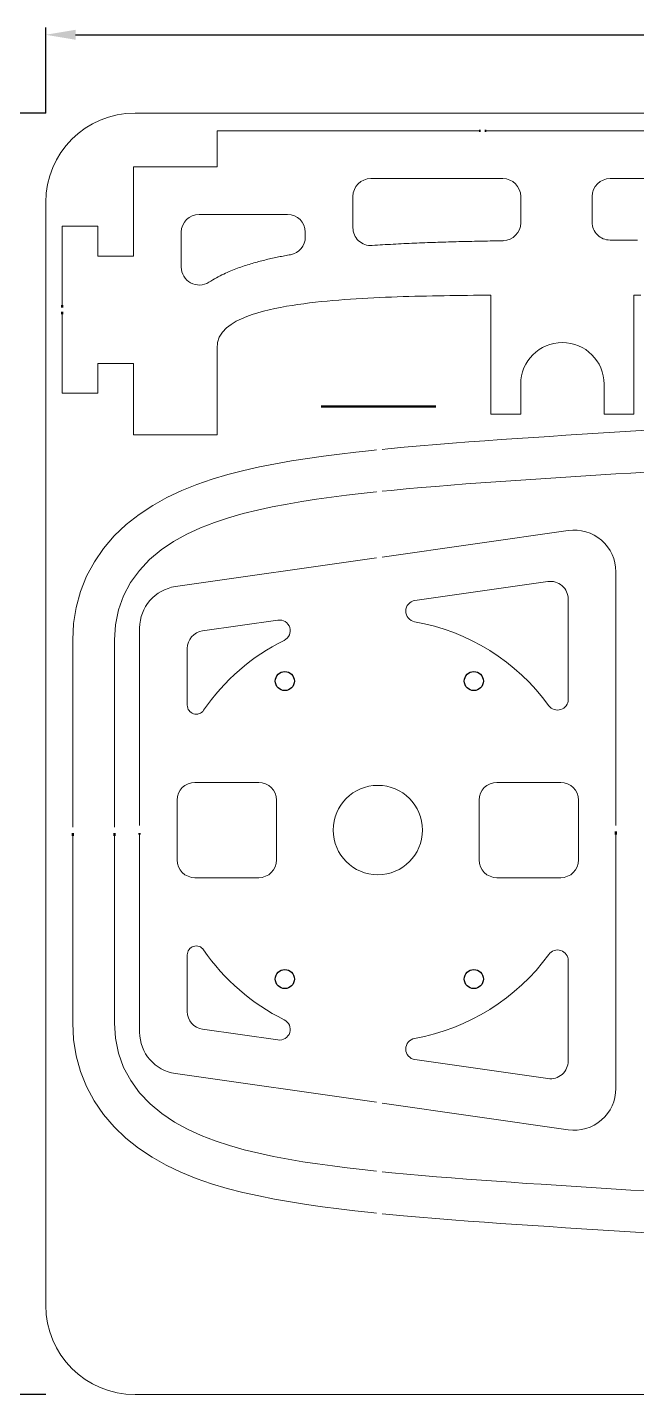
# Model space of a CAD drawing. Header units: millimetres. Extents: x 1599 to 2374, y 866 to 1112.
# Drawn here: x 1755.9 to 1858.3, y 878.7 to 1108.1 of the extents above; entities that cross this region are included whole.
import ezdxf

# ---------------------------------------------------------------- set-up
doc = ezdxf.new("R2010")
doc.units = ezdxf.units.MM
doc.layers.add('13', color=7, linetype='Continuous', true_color=0xffffff)
doc.layers.add('2', color=7, linetype='Continuous', true_color=0xffffff)
doc.layers.add('1粗实线', color=255, linetype='Continuous', lineweight=50)
doc.layers.add('6标注层', color=3, linetype='Continuous', lineweight=25)

msp = doc.modelspace()

# ---------------------------------------------------------------- linework, layer by layer
for centre in [(1799.172, 998.426), (1830.918, 998.426), (1799.172, 948.426), (1830.918, 948.426)]:
    msp.add_circle(centre, 1.6)
at = {"layer": '13', "lineweight": 18}
for p, q in [((1784.079, 981.426), (1794.783, 981.426)), ((1834.798, 981.426), (1845.502, 981.426)), ((1781.079, 968.426), (1781.079, 978.426)), ((1797.783, 978.426), (1797.783, 968.426)), ((1831.798, 968.426), (1831.798, 978.426)), ((1848.502, 978.426), (1848.502, 968.426)), ((1794.783, 965.426), (1784.079, 965.426)), ((1845.502, 965.426), (1834.798, 965.426))]:
    msp.add_line(p, q, dxfattribs=at)
for centre, start, end in [((1784.079, 978.426), 90, 180), ((1794.783, 978.426), 0, 90), ((1834.798, 978.426), 90, 180), ((1845.502, 978.426), 0, 90), ((1784.079, 968.426), 180, 270), ((1794.783, 968.426), 270, 0), ((1834.798, 968.426), 180, 270), ((1845.502, 968.426), 270, 0)]:
    msp.add_arc(centre, 3, start, end, dxfattribs=at)
at = {"layer": '1粗实线', "lineweight": 18}
for p, q in [((1774.019, 1093.737), (2194.019, 1093.737)), ((1787.785, 1090.737), (1831.785, 1090.737)), ((1787.785, 1084.737), (1787.785, 1090.737)), ((1832.985, 1090.737), (1875.785, 1090.737)), ((1773.785, 1084.737), (1787.785, 1084.737)), ((1773.785, 1069.737), (1773.785, 1084.737)), ((1835.785, 1082.737), (1813.611, 1082.737)), ((1864.785, 1082.737), (1853.785, 1082.737)), ((1759.019, 1078.737), (1759.019, 893.685)), ((1810.611, 1079.737), (1810.611, 1074.505)), ((1838.785, 1075.323), (1838.785, 1079.737)), ((1850.785, 1079.737), (1850.785, 1075.425)), ((1799.611, 1076.737), (1784.785, 1076.737)), ((1767.785, 1074.737), (1761.785, 1074.737)), ((1761.785, 1061.487), (1761.785, 1074.737)), ((1767.785, 1074.737), (1767.785, 1069.737)), ((1781.785, 1073.737), (1781.785, 1067.872)), ((1802.611, 1072.922), (1802.611, 1073.737)), ((1813.817, 1071.512), (1814.264, 1071.543)), ((1814.264, 1071.543), (1814.71, 1071.572)), ((1814.71, 1071.572), (1815.156, 1071.601)), ((1815.156, 1071.601), (1815.602, 1071.629)), ((1815.602, 1071.629), (1816.047, 1071.656)), ((1816.047, 1071.656), (1816.492, 1071.682)), ((1816.492, 1071.682), (1816.937, 1071.707)), ((1816.937, 1071.707), (1817.381, 1071.732)), ((1817.381, 1071.732), (1817.825, 1071.756)), ((1817.825, 1071.756), (1818.269, 1071.779)), ((1818.269, 1071.779), (1818.712, 1071.802)), ((1818.712, 1071.802), (1819.155, 1071.823)), ((1819.155, 1071.823), (1819.598, 1071.845)), ((1819.598, 1071.845), (1820.04, 1071.865)), ((1820.04, 1071.865), (1820.483, 1071.885)), ((1820.483, 1071.885), (1820.925, 1071.905)), ((1820.925, 1071.905), (1821.366, 1071.924)), ((1821.366, 1071.924), (1821.808, 1071.942)), ((1821.808, 1071.942), (1822.249, 1071.959)), ((1822.249, 1071.959), (1822.69, 1071.977)), ((1822.69, 1071.977), (1823.131, 1071.993)), ((1823.131, 1071.993), (1823.572, 1072.009)), ((1823.572, 1072.009), (1824.013, 1072.025)), ((1824.013, 1072.025), (1824.453, 1072.04)), ((1824.453, 1072.04), (1824.893, 1072.055)), ((1824.893, 1072.055), (1825.333, 1072.069)), ((1825.333, 1072.069), (1825.773, 1072.083)), ((1825.773, 1072.083), (1826.212, 1072.096)), ((1826.212, 1072.096), (1826.652, 1072.109)), ((1826.652, 1072.109), (1827.091, 1072.122)), ((1827.091, 1072.122), (1827.529, 1072.134)), ((1827.529, 1072.134), (1827.968, 1072.146)), ((1827.968, 1072.146), (1828.406, 1072.157)), ((1828.406, 1072.157), (1828.844, 1072.168)), ((1828.844, 1072.168), (1829.282, 1072.179)), ((1829.282, 1072.179), (1829.72, 1072.189)), ((1829.72, 1072.189), (1830.157, 1072.199)), ((1830.157, 1072.199), (1830.595, 1072.209)), ((1830.595, 1072.209), (1831.033, 1072.218)), ((1831.033, 1072.218), (1831.471, 1072.228)), ((1831.471, 1072.228), (1831.909, 1072.237)), ((1831.909, 1072.237), (1832.347, 1072.247)), ((1832.347, 1072.247), (1832.785, 1072.256)), ((1832.785, 1072.256), (1833.223, 1072.266)), ((1833.223, 1072.266), (1833.661, 1072.276)), ((1833.661, 1072.276), (1834.099, 1072.285)), ((1834.099, 1072.285), (1834.537, 1072.295)), ((1834.537, 1072.295), (1834.975, 1072.304)), ((1834.975, 1072.304), (1835.413, 1072.314)), ((1835.413, 1072.314), (1835.851, 1072.323)), ((1853.792, 1072.425), (1854.012, 1072.425)), ((1854.012, 1072.425), (1854.232, 1072.426)), ((1854.232, 1072.426), (1854.453, 1072.426)), ((1854.453, 1072.426), (1854.673, 1072.427)), ((1854.673, 1072.427), (1854.893, 1072.427)), ((1854.893, 1072.427), (1855.113, 1072.428)), ((1855.113, 1072.428), (1855.333, 1072.428)), ((1855.333, 1072.428), (1855.553, 1072.429)), ((1855.553, 1072.429), (1855.774, 1072.429)), ((1855.774, 1072.429), (1855.994, 1072.43)), ((1855.994, 1072.43), (1856.214, 1072.43)), ((1856.214, 1072.43), (1856.434, 1072.431)), ((1856.434, 1072.431), (1856.654, 1072.431)), ((1856.654, 1072.431), (1856.875, 1072.432)), ((1856.875, 1072.432), (1857.095, 1072.432)), ((1857.095, 1072.432), (1857.315, 1072.432)), ((1857.315, 1072.432), (1857.535, 1072.433)), ((1857.535, 1072.433), (1857.755, 1072.433)), ((1857.755, 1072.433), (1857.976, 1072.434)), ((1857.976, 1072.434), (1858.196, 1072.434)), ((1858.196, 1072.434), (1858.416, 1072.434)), ((1767.785, 1069.737), (1773.785, 1069.737)), ((1796.073, 1069.138), (1796.331, 1069.199)), ((1796.331, 1069.199), (1796.589, 1069.259)), ((1796.589, 1069.259), (1796.847, 1069.317)), ((1796.847, 1069.317), (1797.103, 1069.374)), ((1797.103, 1069.374), (1797.359, 1069.43)), ((1797.359, 1069.43), (1797.615, 1069.484)), ((1797.615, 1069.484), (1797.869, 1069.538)), ((1797.869, 1069.538), (1798.123, 1069.59)), ((1798.123, 1069.59), (1798.376, 1069.641)), ((1798.376, 1069.641), (1798.628, 1069.69)), ((1798.628, 1069.69), (1798.88, 1069.739)), ((1798.88, 1069.739), (1799.13, 1069.786)), ((1799.13, 1069.786), (1799.38, 1069.833)), ((1799.38, 1069.833), (1799.63, 1069.879)), ((1799.63, 1069.879), (1799.879, 1069.923)), ((1799.879, 1069.923), (1800.127, 1069.967)), ((1788.917, 1066.73), (1789.216, 1066.868)), ((1789.216, 1066.868), (1789.511, 1067.001)), ((1789.511, 1067.001), (1789.805, 1067.128)), ((1789.805, 1067.128), (1790.097, 1067.251)), ((1790.097, 1067.251), (1790.387, 1067.37)), ((1790.387, 1067.37), (1790.675, 1067.484)), ((1790.675, 1067.484), (1790.961, 1067.594)), ((1790.961, 1067.594), (1791.244, 1067.7)), ((1791.244, 1067.7), (1791.525, 1067.802)), ((1791.525, 1067.802), (1791.803, 1067.901)), ((1791.803, 1067.901), (1792.079, 1067.996)), ((1792.079, 1067.996), (1792.353, 1068.088)), ((1792.353, 1068.088), (1792.625, 1068.177)), ((1792.625, 1068.177), (1792.896, 1068.264)), ((1792.896, 1068.264), (1793.166, 1068.348)), ((1793.166, 1068.348), (1793.436, 1068.43)), ((1793.436, 1068.43), (1793.704, 1068.509)), ((1793.704, 1068.509), (1793.971, 1068.587)), ((1793.971, 1068.587), (1794.238, 1068.662)), ((1794.238, 1068.662), (1794.503, 1068.736)), ((1794.503, 1068.736), (1794.767, 1068.807)), ((1794.767, 1068.807), (1795.03, 1068.877)), ((1795.03, 1068.877), (1795.292, 1068.944)), ((1795.292, 1068.944), (1795.553, 1069.01)), ((1795.553, 1069.01), (1795.813, 1069.075)), ((1795.813, 1069.075), (1796.073, 1069.138)), ((1786.408, 1065.348), (1786.734, 1065.554)), ((1786.734, 1065.554), (1787.056, 1065.748)), ((1787.056, 1065.748), (1787.375, 1065.932)), ((1787.375, 1065.932), (1787.69, 1066.107)), ((1787.69, 1066.107), (1788.002, 1066.274)), ((1788.002, 1066.274), (1788.311, 1066.433)), ((1788.311, 1066.433), (1788.616, 1066.585)), ((1788.616, 1066.585), (1788.917, 1066.73)), ((1807.248, 1062.277), (1806.268, 1062.188)), ((1808.228, 1062.359), (1807.248, 1062.277)), ((1809.209, 1062.435), (1808.228, 1062.359)), ((1810.19, 1062.504), (1809.209, 1062.435)), ((1811.172, 1062.568), (1810.19, 1062.504)), ((1812.154, 1062.628), (1811.172, 1062.568)), ((1813.136, 1062.682), (1812.154, 1062.628)), ((1814.118, 1062.733), (1813.136, 1062.682)), ((1815.101, 1062.779), (1814.118, 1062.733)), ((1816.084, 1062.822), (1815.101, 1062.779)), ((1817.066, 1062.862), (1816.084, 1062.822)), ((1818.049, 1062.898), (1817.066, 1062.862)), ((1819.032, 1062.932), (1818.049, 1062.898)), ((1820.016, 1062.962), (1819.032, 1062.932)), ((1820.999, 1062.99), (1820.016, 1062.962)), ((1821.982, 1063.015), (1820.999, 1062.99)), ((1822.966, 1063.037), (1821.982, 1063.015)), ((1823.949, 1063.058), (1822.966, 1063.037)), ((1824.933, 1063.076), (1823.949, 1063.058)), ((1825.916, 1063.093), (1824.933, 1063.076)), ((1826.9, 1063.109), (1825.916, 1063.093)), ((1827.883, 1063.122), (1826.9, 1063.109)), ((1828.867, 1063.134), (1827.883, 1063.122)), ((1829.851, 1063.145), (1828.867, 1063.134)), ((1830.834, 1063.155), (1829.851, 1063.145)), ((1831.818, 1063.163), (1830.834, 1063.155)), ((1832.802, 1063.169), (1831.818, 1063.163)), ((1833.785, 1063.175), (1832.802, 1063.169)), ((1833.785, 1043.237), (1833.785, 1063.175)), ((1858.985, 1063.173), (1857.785, 1063.175)), ((1857.785, 1063.175), (1857.785, 1043.237)), ((1761.785, 1046.737), (1761.785, 1059.987)), ((1794.646, 1060.225), (1793.708, 1059.929)), ((1795.593, 1060.492), (1794.646, 1060.225)), ((1796.548, 1060.729), (1795.593, 1060.492)), ((1797.508, 1060.942), (1796.548, 1060.729)), ((1798.473, 1061.133), (1797.508, 1060.942)), ((1799.441, 1061.309), (1798.473, 1061.133)), ((1800.411, 1061.469), (1799.441, 1061.309)), ((1801.384, 1061.616), (1800.411, 1061.469)), ((1802.358, 1061.751), (1801.384, 1061.616)), ((1803.334, 1061.874), (1802.358, 1061.751)), ((1804.311, 1061.987), (1803.334, 1061.874)), ((1805.289, 1062.092), (1804.311, 1061.987)), ((1806.268, 1062.188), (1805.289, 1062.092)), ((1790.154, 1058.272), (1789.37, 1057.678)), ((1790.991, 1058.788), (1790.154, 1058.272)), ((1791.871, 1059.227), (1790.991, 1058.788)), ((1792.781, 1059.601), (1791.871, 1059.227)), ((1793.708, 1059.929), (1792.781, 1059.601)), ((1788.155, 1056.152), (1787.851, 1055.219)), ((1788.677, 1056.983), (1788.155, 1056.152)), ((1789.37, 1057.678), (1788.677, 1056.983)), ((1787.851, 1055.219), (1787.785, 1054.24)), ((1787.785, 1054.24), (1787.785, 1039.737)), ((1767.785, 1051.737), (1767.785, 1046.737)), ((1773.785, 1051.737), (1767.785, 1051.737)), ((1773.785, 1039.737), (1773.785, 1051.737)), ((1767.785, 1046.737), (1761.785, 1046.737)), ((1838.785, 1048.237), (1838.785, 1043.237)), ((1852.785, 1048.237), (1852.785, 1043.237)), ((1838.785, 1043.237), (1833.785, 1043.237)), ((1857.785, 1043.237), (1852.785, 1043.237)), ((1787.785, 1039.737), (1773.785, 1039.737)), ((1840.923, 1039.309), (1843.642, 1039.487)), ((1843.642, 1039.487), (1846.362, 1039.663)), ((1846.362, 1039.663), (1849.081, 1039.836)), ((1849.081, 1039.836), (1851.801, 1040.008)), ((1851.801, 1040.008), (1854.52, 1040.179)), ((1854.52, 1040.179), (1857.24, 1040.35)), ((1857.24, 1040.35), (1859.959, 1040.521)), ((1811.076, 1036.835), (1813.78, 1037.129)), ((1813.78, 1037.129), (1814.541, 1037.206)), ((1815.541, 1037.307), (1816.487, 1037.402)), ((1816.487, 1037.402), (1819.196, 1037.658)), ((1819.196, 1037.658), (1821.908, 1037.899)), ((1821.908, 1037.899), (1824.621, 1038.126)), ((1824.621, 1038.126), (1827.336, 1038.342)), ((1827.336, 1038.342), (1830.051, 1038.549)), ((1830.051, 1038.549), (1832.768, 1038.748)), ((1832.768, 1038.748), (1835.486, 1038.94)), ((1835.486, 1038.94), (1838.205, 1039.127)), ((1838.205, 1039.127), (1840.923, 1039.309)), ((1794.945, 1034.367), (1797.618, 1034.894)), ((1797.618, 1034.894), (1800.299, 1035.363)), ((1800.299, 1035.363), (1802.986, 1035.786)), ((1802.986, 1035.786), (1805.678, 1036.168)), ((1805.678, 1036.168), (1808.375, 1036.515)), ((1808.375, 1036.515), (1811.076, 1036.835)), ((1786.99, 1032.312), (1789.628, 1033.092)), ((1789.628, 1033.092), (1792.281, 1033.771)), ((1792.281, 1033.771), (1794.945, 1034.367)), ((1844.676, 1032.54), (1842.16, 1032.376)), ((1847.191, 1032.702), (1844.676, 1032.54)), ((1849.707, 1032.862), (1847.191, 1032.702)), ((1852.223, 1033.021), (1849.707, 1032.862)), ((1854.739, 1033.179), (1852.223, 1033.021)), ((1857.256, 1033.337), (1854.739, 1033.179)), ((1859.772, 1033.496), (1857.256, 1033.337)), ((1779.38, 1029.241), (1781.852, 1030.404)), ((1781.852, 1030.404), (1784.392, 1031.421)), ((1784.392, 1031.421), (1786.99, 1032.312)), ((1814.519, 1030.168), (1812.014, 1029.896)), ((1814.541, 1030.17), (1814.519, 1030.168)), ((1817.027, 1030.422), (1815.541, 1030.271)), ((1819.536, 1030.66), (1817.027, 1030.422)), ((1822.048, 1030.884), (1819.536, 1030.66)), ((1824.56, 1031.098), (1822.048, 1030.884)), ((1827.073, 1031.301), (1824.56, 1031.098)), ((1829.586, 1031.495), (1827.073, 1031.301)), ((1832.1, 1031.682), (1829.586, 1031.495)), ((1834.614, 1031.862), (1832.1, 1031.682)), ((1837.129, 1032.038), (1834.614, 1031.862)), ((1839.645, 1032.209), (1837.129, 1032.038)), ((1842.16, 1032.376), (1839.645, 1032.209)), ((1774.682, 1026.391), (1776.985, 1027.912)), ((1776.985, 1027.912), (1779.38, 1029.241)), ((1799.54, 1028.129), (1797.061, 1027.656)), ((1802.026, 1028.553), (1799.54, 1028.129)), ((1804.516, 1028.936), (1802.026, 1028.553)), ((1807.012, 1029.283), (1804.516, 1028.936)), ((1809.511, 1029.602), (1807.012, 1029.283)), ((1812.014, 1029.896), (1809.511, 1029.602)), ((1772.522, 1024.683), (1774.682, 1026.391)), ((1789.737, 1025.836), (1787.349, 1025.048)), ((1792.155, 1026.523), (1789.737, 1025.836)), ((1794.598, 1027.125), (1792.155, 1026.523)), ((1797.061, 1027.656), (1794.598, 1027.125)), ((1770.537, 1022.787), (1772.522, 1024.683)), ((1784.997, 1024.136), (1782.7, 1023.077)), ((1787.349, 1025.048), (1784.997, 1024.136)), ((1846.776, 1023.7), (1815.541, 1019.237)), ((1768.742, 1020.688), (1770.537, 1022.787)), ((1780.498, 1021.855), (1778.412, 1020.445)), ((1782.7, 1023.077), (1780.498, 1021.855)), ((1767.184, 1018.421), (1768.742, 1020.688)), ((1776.47, 1018.818), (1774.745, 1016.988)), ((1778.412, 1020.445), (1776.47, 1018.818)), ((1814.541, 1019.095), (1780.801, 1014.274)), ((1765.889, 1016.009), (1767.184, 1018.421)), ((1774.745, 1016.988), (1773.265, 1014.946)), ((1854.766, 974.166), (1854.766, 1016.77)), ((1764.862, 1013.449), (1765.889, 1016.009)), ((1773.265, 1014.946), (1772.08, 1012.713)), ((1764.129, 1010.795), (1764.862, 1013.449)), ((1772.08, 1012.713), (1771.23, 1010.355)), ((1763.698, 1008.091), (1764.129, 1010.795)), ((1771.23, 1010.355), (1770.72, 1007.875)), ((1763.564, 1005.339), (1763.698, 1008.091)), ((1770.72, 1007.875), (1770.564, 1005.339)), ((1774.791, 1007.345), (1774.791, 974.166)), ((1763.564, 981.235), (1763.564, 1005.339)), ((1763.564, 973.929), (1763.564, 1005.339)), ((1770.564, 1005.339), (1770.564, 973.929)), ((1763.564, 941.019), (1763.564, 972.429)), ((1770.564, 972.429), (1770.564, 941.019)), ((1774.791, 972.666), (1774.791, 939.487)), ((1854.766, 930.062), (1854.766, 972.666)), ((1763.698, 938.267), (1763.564, 941.019)), ((1770.564, 941.019), (1770.72, 938.482)), ((1770.72, 938.482), (1771.23, 936.003)), ((1764.133, 935.547), (1763.698, 938.267)), ((1764.865, 932.902), (1764.133, 935.547)), ((1771.23, 936.003), (1772.098, 933.604)), ((1765.875, 930.379), (1764.865, 932.902)), ((1772.098, 933.604), (1773.29, 931.373)), ((1780.801, 932.557), (1814.541, 927.737)), ((1767.159, 927.978), (1765.875, 930.379)), ((1773.29, 931.373), (1774.791, 929.314)), ((1774.791, 929.314), (1776.542, 927.472)), ((1768.713, 925.707), (1767.159, 927.978)), ((1776.542, 927.472), (1778.498, 925.848)), ((1815.541, 927.594), (1846.776, 923.132)), ((1770.484, 923.627), (1768.713, 925.707)), ((1778.498, 925.848), (1780.616, 924.431)), ((1772.444, 921.742), (1770.484, 923.627)), ((1780.616, 924.431), (1782.831, 923.215)), ((1782.831, 923.215), (1785.128, 922.167)), ((1774.58, 920.041), (1772.444, 921.742)), ((1776.87, 918.516), (1774.58, 920.041)), ((1785.128, 922.167), (1787.492, 921.259)), ((1787.492, 921.259), (1789.908, 920.469)), ((1789.908, 920.469), (1792.343, 919.786)), ((1779.26, 917.178), (1776.87, 918.516)), ((1792.343, 919.786), (1794.792, 919.189)), ((1794.792, 919.189), (1797.251, 918.664)), ((1797.251, 918.664), (1799.719, 918.197)), ((1799.719, 918.197), (1802.195, 917.777)), ((1802.195, 917.777), (1804.676, 917.399)), ((1781.733, 916.005), (1779.26, 917.178)), ((1784.277, 914.979), (1781.733, 916.005)), ((1804.676, 917.399), (1807.163, 917.054)), ((1807.163, 917.054), (1809.654, 916.738)), ((1809.654, 916.738), (1812.149, 916.447)), ((1812.149, 916.447), (1814.541, 916.188)), ((1815.541, 916.086), (1817.148, 915.924)), ((1817.148, 915.924), (1819.652, 915.687)), ((1819.652, 915.687), (1822.157, 915.464)), ((1822.157, 915.464), (1824.664, 915.252)), ((1786.873, 914.083), (1784.277, 914.979)), ((1789.492, 913.304), (1786.873, 914.083)), ((1792.13, 912.623), (1789.492, 913.304)), ((1824.664, 915.252), (1827.172, 915.049)), ((1827.172, 915.049), (1829.682, 914.855)), ((1829.682, 914.855), (1832.191, 914.669)), ((1832.191, 914.669), (1834.702, 914.489)), ((1834.702, 914.489), (1837.212, 914.314)), ((1837.212, 914.314), (1839.723, 914.144)), ((1839.723, 914.144), (1842.234, 913.977)), ((1842.234, 913.977), (1844.745, 913.813)), ((1844.745, 913.813), (1847.257, 913.652)), ((1847.257, 913.652), (1849.769, 913.492)), ((1849.769, 913.492), (1852.28, 913.334)), ((1852.28, 913.334), (1854.792, 913.175)), ((1854.792, 913.175), (1857.304, 913.017)), ((1794.785, 912.024), (1792.13, 912.623)), ((1797.453, 911.494), (1794.785, 912.024)), ((1800.133, 911.022), (1797.453, 911.494)), ((1802.822, 910.597), (1800.133, 911.022)), ((1857.304, 913.017), (1859.815, 912.859)), ((1805.519, 910.212), (1802.822, 910.597)), ((1808.223, 909.861), (1805.519, 910.212)), ((1810.932, 909.54), (1808.223, 909.861)), ((1813.646, 909.243), (1810.932, 909.54)), ((1814.541, 909.152), (1813.646, 909.243)), ((1819.08, 908.71), (1815.541, 909.045)), ((1816.362, 908.968), (1816.341, 908.97)), ((1821.798, 908.469), (1819.08, 908.71)), ((1824.518, 908.24), (1821.798, 908.469)), ((1827.239, 908.023), (1824.518, 908.24)), ((1829.96, 907.815), (1827.239, 908.023)), ((1832.682, 907.616), (1829.96, 907.815)), ((1835.404, 907.423), (1832.682, 907.616)), ((1838.127, 907.236), (1835.404, 907.423)), ((1840.85, 907.053), (1838.127, 907.236)), ((1843.574, 906.875), (1840.85, 907.053)), ((1846.298, 906.699), (1843.574, 906.875)), ((1849.022, 906.526), (1846.298, 906.699)), ((1851.746, 906.353), (1849.022, 906.526)), ((1854.47, 906.182), (1851.746, 906.353)), ((1857.194, 906.011), (1854.47, 906.182)), ((1859.918, 905.839), (1857.194, 906.011)), ((1774.019, 878.685), (2194.019, 878.685))]:
    msp.add_line(p, q, dxfattribs=at)
at = {"layer": '1粗实线'}
for p, q in [((1831.785, 1090.737), (1832.035, 1090.737)), ((1832.735, 1090.737), (1832.985, 1090.737)), ((1761.785, 1061.487), (1761.785, 1061.087)), ((1761.785, 1060.387), (1761.785, 1059.987)), ((1805.287, 1044.524), (1824.556, 1044.524)), ((1763.564, 972.429), (1763.564, 972.929)), ((1770.564, 972.429), (1770.564, 972.929)), ((1774.791, 972.666), (1774.791, 972.926)), ((1854.766, 972.666), (1854.766, 973.166))]:
    msp.add_line(p, q, dxfattribs=at)
at = {"layer": '1粗实线', "lineweight": 18}
msp.add_circle((1814.791, 973.426), 7.5, dxfattribs=at)
for centre, radius, start, end in [((1774.019, 1078.737), 15, 90, 180), ((1813.611, 1079.737), 3, 90, 180), ((1835.785, 1079.737), 3, 0, 90), ((1853.785, 1079.737), 3, 90, 180), ((1784.785, 1073.737), 3, 90, 180), ((1799.611, 1073.737), 3, 0, 90), ((1813.611, 1074.505), 3, 180, 273.94981), ((1835.785, 1075.323), 3, 271.25066, 0), ((1853.785, 1075.425), 3, 180.00007, 270.13274), ((1799.611, 1072.922), 3, 279.91042, 0), ((1784.785, 1067.872), 3, 180, 302.74998), ((1845.785, 1048.237), 7, 360, 180), ((1847.766, 1016.77), 7, 0, 98.1301), ((1781.791, 1007.345), 7, 98.1301, 180), ((1781.791, 939.487), 7, 180, 261.8699), ((1847.766, 930.062), 7, 261.8699, 0), ((1774.019, 893.685), 15, 180, 270)]:
    msp.add_arc(centre, radius, start, end, dxfattribs=at)
at = {"layer": '2', "linetype": 'Continuous', "lineweight": 18}
for p, q in [((1843.342, 1015.128), (1821.024, 1011.939)), ((1846.766, 995.351), (1846.766, 1012.158)), ((1798.023, 1008.654), (1785.366, 1006.845)), ((1782.791, 1003.876), (1782.791, 994.372)), ((1782.791, 942.976), (1782.791, 952.48)), ((1846.766, 951.501), (1846.766, 934.694)), ((1798.023, 938.198), (1785.366, 940.007)), ((1843.342, 931.724), (1821.024, 934.913))]:
    msp.add_line(p, q, dxfattribs=at)
for centre, radius, start, end in [((1843.766, 1012.158), 3, 0, 98.1301), ((1821.278, 1010.157), 1.8, 98.1301, 259.98341), ((1798.278, 1006.872), 1.8, 296.27691, 98.1301), ((1814.791, 973.426), 35.5, 36.00178, 79.98341), ((1785.791, 1003.876), 3, 98.1301, 180), ((1814.791, 973.426), 35.5, 116.27679, 145.52002), ((1784.291, 994.372), 1.5, 180, 325.5199), ((1844.966, 995.351), 1.8, 216.00189, 0), ((1784.291, 952.48), 1.5, 34.4801, 180), ((1814.791, 973.426), 35.5, 214.47998, 243.72321), ((1814.791, 973.426), 35.5, 280.01659, 323.99822), ((1844.966, 951.501), 1.8, 0, 143.99811), ((1785.791, 942.976), 3, 180, 261.8699), ((1798.278, 939.98), 1.8, 261.8699, 63.72309), ((1821.278, 936.695), 1.8, 100.01659, 261.8699), ((1843.766, 934.694), 3, 261.8699, 0)]:
    msp.add_arc(centre, radius, start, end, dxfattribs=at)
at = {"layer": '6标注层'}
for p, q in [((1759.019, 1093.737), (1759.019, 1108.119)), ((1764.019, 1106.869), (2204.019, 1106.869)), ((1759.019, 1093.737), (1745.123, 1093.737)), ((1759.019, 878.685), (1745.123, 878.685))]:
    msp.add_line(p, q, dxfattribs=at)
msp.add_solid([(1764.019, 1107.702), (1764.019, 1106.035), (1759.019, 1106.869)], dxfattribs=at)

doc.saveas('drawing.dxf')
